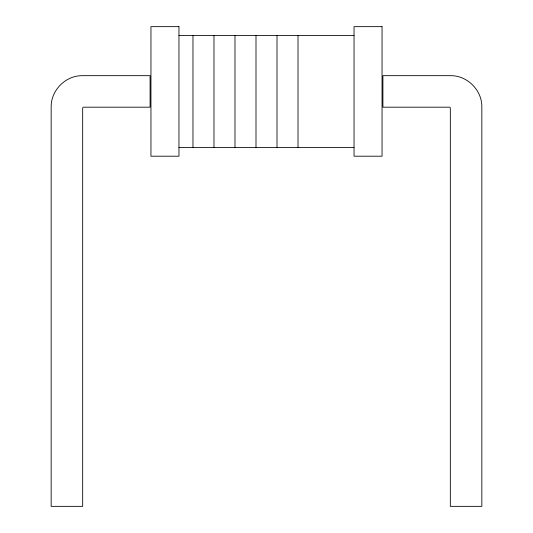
<?xml version="1.0" encoding="UTF-8"?>
<svg xmlns="http://www.w3.org/2000/svg" width="533" height="533" viewBox="0 0 533 533"><rect width="100%" height="100%" fill="white"/><g stroke="black" fill="none" stroke-linecap="round" stroke-linejoin="round"><path stroke-width="0.8" d="M178.961 35.405L354.039 35.405M83.188 107.186L150.093 107.186L150.093 75.673L82.155 75.673C65.686 75.546 51.041 90.197 51.161 106.667L51.161 506.35L82.675 506.35L82.675 107.699M449.812 107.186L382.907 107.186L382.907 75.673L450.845 75.673C467.314 75.546 481.959 90.197 481.839 106.667L481.839 506.35L450.325 506.35L450.325 107.699M178.961 147.448L354.039 147.448M298.014 35.405L298.014 147.448M277.007 35.405L277.007 147.448M255.993 35.405L255.993 147.448M234.986 35.405L234.986 147.448M213.98 35.405L213.98 147.448M192.973 35.405L192.973 147.448M178.961 26.65L150.952 26.65L150.952 156.202L178.961 156.202L178.961 26.65M382.048 26.65L354.039 26.65L354.039 156.202L382.048 156.202L382.048 26.65"/></g></svg>
